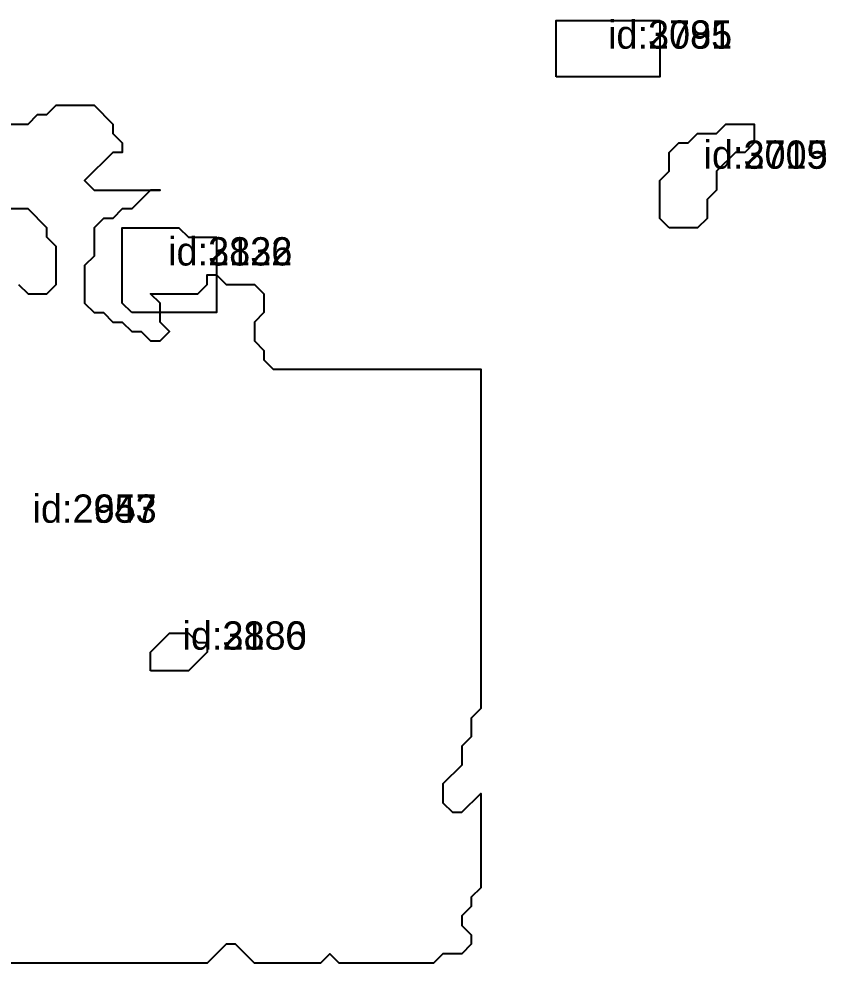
# Model space of a CAD drawing. Header units: metres. Extents: x 0 to 810, y 0 to 745.
# Drawn here: x 118 to 203.6, y 0 to 100.2 of the extents above; entities that cross this region are included whole.
import ezdxf

# ---------------------------------------------------------------- set-up
doc = ezdxf.new("R2010")
doc.units = ezdxf.units.M
doc.layers.add('forest', color=7, linetype='Continuous')
doc.layers.add('forestfragmentation', color=7, linetype='Continuous')

msp = doc.modelspace()

# ---------------------------------------------------------------- linework, layer by layer
at = {"layer": 'forest', "color": 141}
for points in [[(116, 89), (119, 89), (120, 90), (121, 90), (122, 91), (126, 91), (128, 89), (128, 88), (129, 87), (129, 86), (128, 86), (125, 83), (126, 82), (133, 82), (132, 82), (130, 80), (129, 80), (128, 79), (127, 79), (126, 78), (126, 75), (125, 74), (125, 70), (126, 69), (127, 69), (128, 68), (129, 68), (130, 67), (131, 67), (132, 66), (133, 66), (134, 67), (133, 68), (133, 70), (132, 71), (137, 71), (138, 72), (138, 73), (139, 73), (140, 72), (143, 72), (144, 71), (144, 69), (143, 68), (143, 66), (144, 65), (144, 64), (145, 63), (167, 63), (167, 27), (166, 26), (166, 24), (165, 23), (165, 21), (163, 19), (163, 17), (164, 16), (165, 16), (167, 18), (167, 8), (166, 7), (166, 6), (165, 5), (165, 4), (166, 3), (166, 2), (165, 1), (163, 1), (162, 0), (152, 0), (151, 1), (150, 0), (143, 0), (141, 2), (140, 2), (138, 0), (104, 0)], [(116, 89), (119, 89), (120, 90), (121, 90), (122, 91), (126, 91), (128, 89), (128, 88), (129, 87), (129, 86), (128, 86), (125, 83), (126, 82), (133, 82), (132, 82), (130, 80), (129, 80), (128, 79), (127, 79), (126, 78), (126, 75), (125, 74), (125, 70), (126, 69), (127, 69), (128, 68), (129, 68), (130, 67), (131, 67), (132, 66), (133, 66), (134, 67), (133, 68), (133, 70), (132, 71), (137, 71), (138, 72), (138, 73), (139, 73), (140, 72), (143, 72), (144, 71), (144, 69), (143, 68), (143, 66), (144, 65), (144, 64), (145, 63), (167, 63), (167, 27), (166, 26), (166, 24), (165, 23), (165, 21), (163, 19), (163, 17), (164, 16), (165, 16), (167, 18), (167, 8), (166, 7), (166, 6), (165, 5), (165, 4), (166, 3), (166, 2), (165, 1), (163, 1), (162, 0), (152, 0), (151, 1), (150, 0), (143, 0), (141, 2), (140, 2), (138, 0), (104, 0)], [(118, 72), (119, 71), (121, 71), (122, 72), (122, 76), (121, 77), (121, 78), (119, 80), (105, 80)], [(118, 72), (119, 71), (121, 71), (122, 72), (122, 76), (121, 77), (121, 78), (119, 80), (105, 80)]]:
    msp.add_lwpolyline(points, dxfattribs=at)
at = {"layer": 'forest', "color": 80}
msp.add_lwpolyline([(187, 78), (186, 79), (186, 83), (187, 84), (187, 86), (188, 87), (189, 87), (190, 88), (192, 88), (193, 89), (196, 89), (196, 87), (195, 86), (194, 86), (192, 84), (192, 82), (191, 81), (191, 79), (190, 78), (187, 78)], dxfattribs=at)
msp.add_lwpolyline([(187, 78), (186, 79), (186, 83), (187, 84), (187, 86), (188, 87), (189, 87), (190, 88), (192, 88), (193, 89), (196, 89), (196, 87), (195, 86), (194, 86), (192, 84), (192, 82), (191, 81), (191, 79), (190, 78), (187, 78)], dxfattribs=at)
at = {"layer": 'forestfragmentation', "color": 104}
msp.add_lwpolyline([(175, 94), (175, 100), (186, 100), (186, 94), (175, 94)], dxfattribs=at)
msp.add_lwpolyline([(175, 94), (175, 100), (186, 100), (186, 94), (175, 94)], dxfattribs=at)
at = {"layer": 'forestfragmentation', "color": 66}
msp.add_lwpolyline([(130, 69), (129, 70), (129, 78), (135, 78), (136, 77), (139, 77), (139, 69), (130, 69)], dxfattribs=at)
msp.add_lwpolyline([(130, 69), (129, 70), (129, 78), (135, 78), (136, 77), (139, 77), (139, 69), (130, 69)], dxfattribs=at)
at = {"layer": 'forestfragmentation', "color": 58}
msp.add_lwpolyline([(132, 31), (132, 33), (134, 35), (136, 35), (137, 34), (138, 34), (138, 33), (136, 31), (132, 31)], dxfattribs=at)
msp.add_lwpolyline([(132, 31), (132, 33), (134, 35), (136, 35), (137, 34), (138, 34), (138, 33), (136, 31), (132, 31)], dxfattribs=at)

# ---------------------------------------------------------------- texts
at = {"layer": 'forest', "color": 80}
for s in ['id:2709', 'id:3015']:
    msp.add_text(s, height=3, dxfattribs=at).set_placement((190.63, 84.26))
at = {"layer": 'forest', "color": 141}
for s in ['id:2647', 'id:2953']:
    msp.add_text(s, height=3, dxfattribs=at).set_placement((119.48, 46.71))
at = {"layer": 'forestfragmentation', "color": 104}
for s in ['id:2785', 'id:3091']:
    msp.add_text(s, height=3, dxfattribs=at).set_placement((180.5, 97))
at = {"layer": 'forestfragmentation', "color": 66}
for s in ['id:2826', 'id:3132']:
    msp.add_text(s, height=3, dxfattribs=at).set_placement((133.86, 74))
at = {"layer": 'forestfragmentation', "color": 58}
for s in ['id:2880', 'id:3186']:
    msp.add_text(s, height=3, dxfattribs=at).set_placement((135.38, 33.25))

doc.saveas('drawing.dxf')
